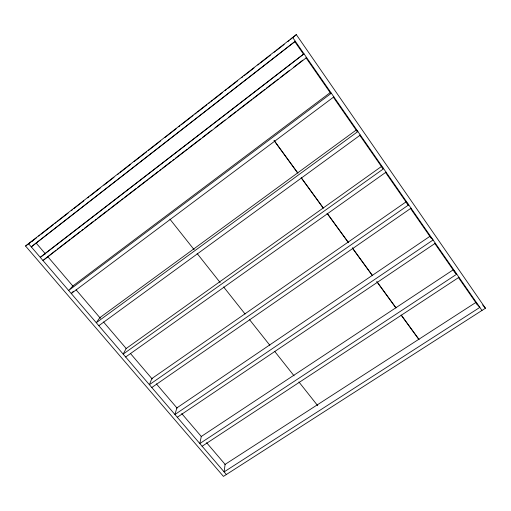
<?xml version="1.0" encoding="UTF-8"?>
<svg xmlns="http://www.w3.org/2000/svg" width="511" height="511" viewBox="0 0 511 511"><rect width="100%" height="100%" fill="white"/><g stroke="black" fill="none" stroke-linecap="round" stroke-linejoin="round"><path stroke-width="0.77" d="M296.31 34.607L25.55 246.015L223.435 476.393L485.45 308.222L296.31 34.607L292.924 37.616M73.329 291.276L71.278 293.55L333.862 96.873M31.842 241.435L36.741 237.609M38.625 236.139L39.884 235.156M41.136 234.179L53.7 224.374M54.952 223.39L56.21 222.413M57.468 221.429L68.142 213.093M71.278 210.647L72.536 209.663M73.795 208.686L83.842 200.842M87.611 197.898L88.863 196.92M90.121 195.937L100.169 188.093M103.937 185.154L113.985 177.311M117.754 174.366L119.006 173.389M120.264 172.405L130.311 164.561M134.08 161.623L146.638 151.818M148.522 150.343L160.454 141.03M164.849 137.6L176.154 128.772M178.665 126.811L179.923 125.834M181.175 124.85L193.107 115.537M194.991 114.068L196.25 113.084M197.508 112.107L206.923 104.755M208.807 103.279L210.066 102.302M211.318 101.319L212.576 100.341M213.834 99.358L222.624 92.497M225.134 90.536L226.392 89.553M227.65 88.575L237.698 80.732M241.467 77.787L242.719 76.81M243.977 75.826L254.024 67.982M257.793 65.044L259.045 64.06M260.303 63.083L270.351 55.239M274.12 52.294L275.378 51.317M276.63 50.334L284.167 44.451M287.936 41.512L289.188 40.529M290.446 39.551L292.662 37.456L481.956 310.464M55.923 250.269L42.981 260.527L306.6 57.558L305.961 57.73L330.528 93.143M57.187 249.298L69.815 239.576M71.08 238.599L80.546 231.311M81.811 230.333L83.076 229.362M84.334 228.391L93.807 221.097M95.072 220.126L96.336 219.155M97.595 218.178L107.067 210.89M108.332 209.912L109.59 208.942M110.855 207.971L120.328 200.676M121.592 199.705L122.851 198.734M124.116 197.757L136.111 188.521M137.376 187.55L147.481 179.77M148.739 178.799L158.212 171.504M159.477 170.533L160.735 169.556M162 168.585L171.472 161.291M172.737 160.32L173.995 159.349M175.26 158.378L187.256 149.135M188.521 148.164L200.516 138.928M202.413 137.472L211.88 130.177M215.042 127.744L225.14 119.964M228.296 117.536L235.878 111.698M237.136 110.727L238.401 109.756M239.665 108.786L251.661 99.543M252.926 98.572L264.922 89.336M266.18 88.365L278.182 79.122M280.073 77.666L289.545 70.371M293.333 67.452L302.806 60.164M98.827 325.699L360.332 135.051M25.55 246.015L30.666 242.348M33.605 240.061L28.539 243.677L226.36 474.515M125.661 357.01L386.048 172.137M151.805 387.517L411.036 208.181M177.285 417.251L435.334 243.223M202.132 446.244L458.961 277.307M482.659 304.965L485.45 308.222M36.192 243.089L45.517 254.012M47.587 256.439L72.964 286.166M76.075 289.807L100.418 318.321M103.522 321.962L126.313 348.655M130.458 353.51L152.208 378.99M156.353 383.844L177.068 408.11M181.731 413.571L201.411 436.63M206.591 442.692L225.236 464.537M169.914 219.149L194.154 249.738M197.118 253.488L220.158 282.557M223.62 286.933L245.101 314.041M249.374 319.439L269.834 345.257M274.637 351.312L294.074 375.847M298.903 381.941L317.721 405.696M274.477 140.915L297.932 173.133M301.222 177.643L323.271 207.932M327.494 213.732L348.604 242.731M352.36 247.886L372.532 275.595M377.227 282.04L395.993 307.814M401.62 315.549L418.982 339.393M273.992 140.48L297.44 172.686M301.19 177.834L323.233 208.105M326.983 213.259L348.087 242.24M352.303 248.033L372.468 275.729M376.69 281.523L395.916 307.929M401.078 315.012L418.892 339.489M294.604 41.359L303.7 54.466M333.255 97.077L357.355 131.819M359.629 135.096L382.816 168.528M385.543 172.463L408.276 205.237M410.55 208.514L431.469 238.669M434.65 243.262L455.569 273.417M458.297 277.345L477.427 304.933M225.102 464.384L224.112 471.896L479.829 307.398L475.76 302.518L225.102 464.384M201.283 436.483L199.827 443.554L456.777 274.151L453.123 269.885L201.283 436.483M176.876 407.887L174.928 414.498L433.085 239.978L429.872 236.363L176.876 407.887M151.844 378.568L149.384 384.694L408.723 204.847L405.977 201.922L151.844 378.568M126.179 348.502L123.177 354.11L383.665 168.707L381.417 166.509L126.179 348.502M99.849 317.657L96.272 322.722L357.885 131.519L356.154 130.094L99.849 317.657M295.294 41.25L31.26 246.858L295.294 41.25M72.824 286L68.653 290.491L331.339 93.238L330.17 92.625L72.824 286M45.083 253.507L40.286 257.384L304 53.815L45.083 253.507"/></g></svg>
